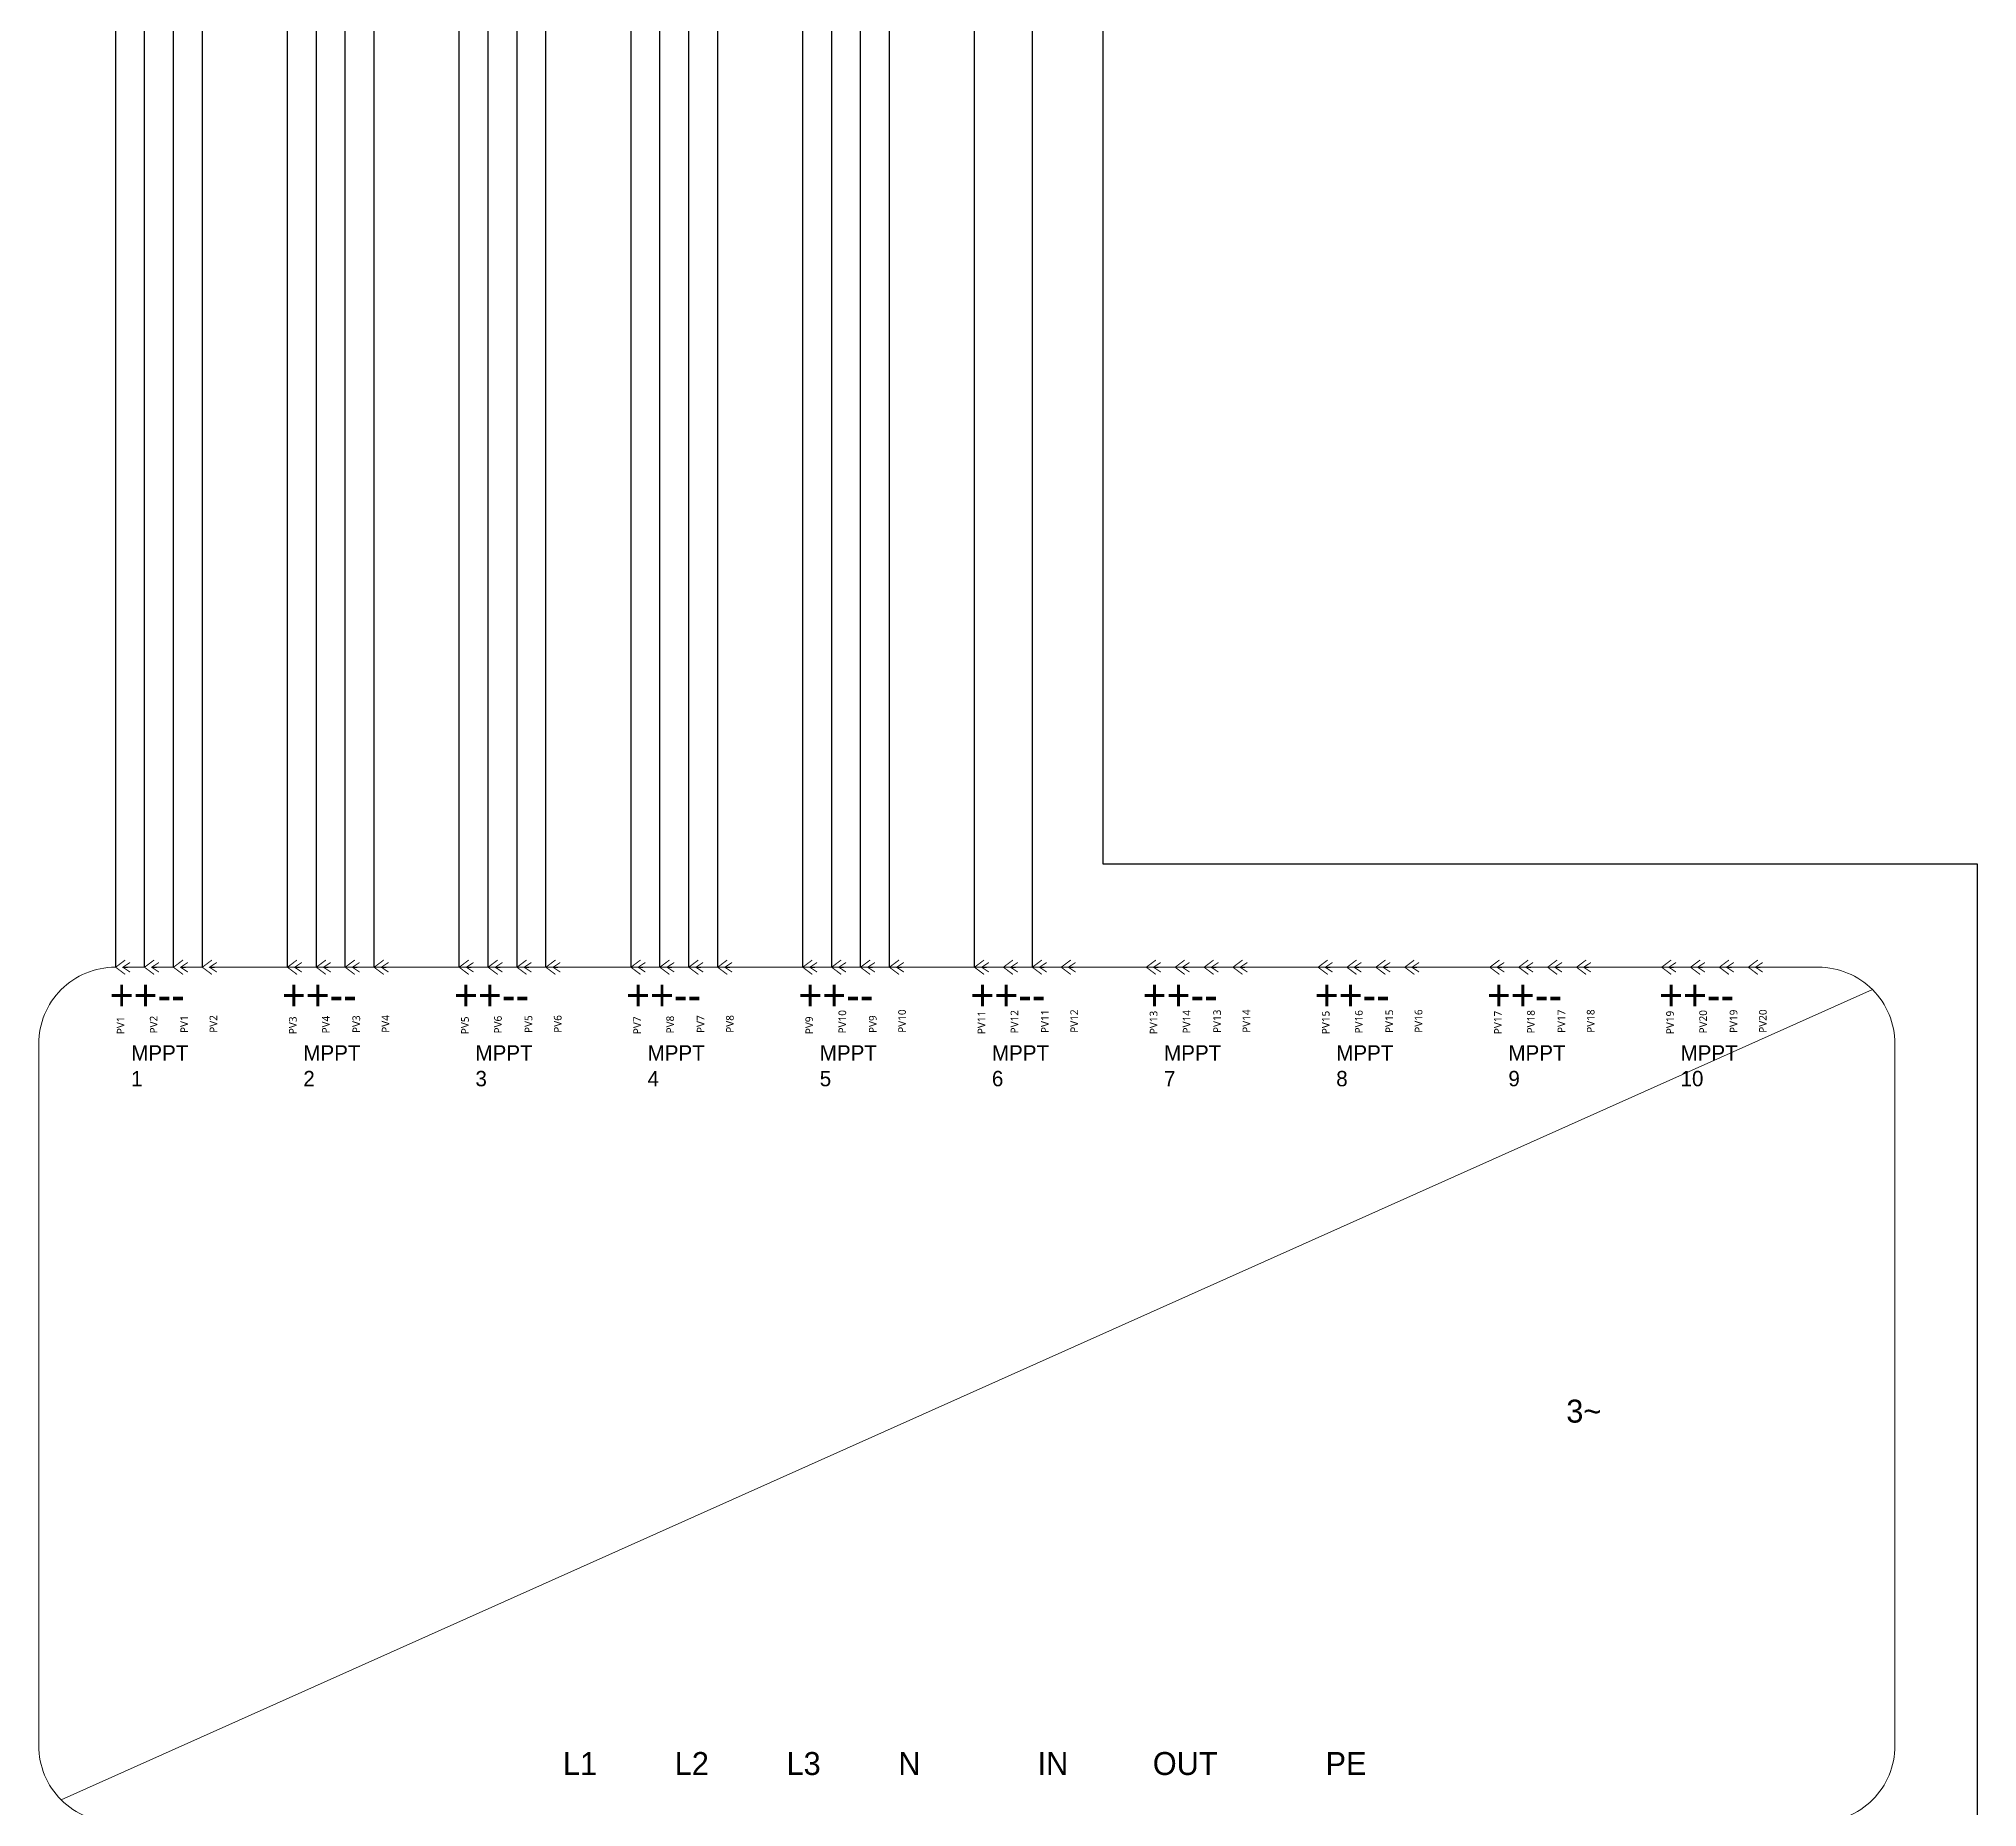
# Model space of a CAD drawing. Extents: x -58 to 1235, y -506 to 1148.
# Drawn here: x 392.1 to 792.5, y 417.2 to 782.5 of the extents above; entities that cross this region are included whole.
import ezdxf
from ezdxf.enums import TextEntityAlignment as Align

# ---------------------------------------------------------------- set-up
doc = ezdxf.new("R2010")
doc.units = 0
doc.header["$MEASUREMENT"] = 0
for name, color, linetype in [('RED_12AWG', 1, 'Continuous'), ('SYMS', 7, 'Continuous'), ('WHT_12AWG', 7, 'Continuous')]:
    doc.layers.add(name, color=color, linetype=linetype)
doc.styles.add('WD', font='romans.shx')

# ---------------------------------------------------------------- blocks, each defined once
blk = doc.blocks.new('HC01PJ_1-')
blk.add_line((0.031, 0), (0.094, 0))
for points in [[(0.062, -0.094, 0.0125, 0.0125, 0), (-0.063, 0, 0.0125, 0.0125, 0), (0.062, 0.094, 0, 0, 0)], [(0.125, 0.062, 0.0125, 0.0125, 0), (0.031, 0, 0.0125, 0.0125, 0), (0.125, -0.063, 0, 0, 0)]]:
    blk.add_lwpolyline(points, format="xyseb")
at = {"style": 'WD', "width": 0.85}
for tag, p in [('INST', (-0.012, 0.467)), ('LOC', (-0.012, 0.295)), ('TAG1', (-0.01, 0.125)), ('DESC1', (-0.01, -0.344)), ('DESC2', (-0.01, -0.516)), ('DESC3', (-0.01, -0.687))]:
    blk.add_attdef(tag, text='', height=0.125, dxfattribs=at).set_placement(p, align=Align.CENTER)
at = {"style": 'WD', "flags": 9}
blk.add_attdef('WDTYPE', text='', height=0.01, dxfattribs=at).set_placement((-0.221, 0.075), align=Align.RIGHT)
at = {"style": 'WD'}
for tag, p, flags in [('X4TERMDESC01', (-0.094, 0.031), 1), ('X1TERMDESC02', (0.125, 0.031), 1), ('FAMILY', (0.206, 0.131), 9)]:
    blk.add_attdef(tag, p, '', height=0.01, dxfattribs=dict(at, flags=flags))
at = {"color": 7, "style": 'WD', "flags": 1}
for tag, p in [('X4TERM01', (-0.063, 0)), ('X1TERM02', (0.094, 0))]:
    blk.add_attdef(tag, p, '', height=0.0125, dxfattribs=at)
at = {"style": 'WD'}
for tag, p in [('X2LINK', (0, 0.094)), ('X8LINK', (0, -0.094))]:
    blk.add_attdef(tag, p, '', height=0.01, dxfattribs=at)
at = {"linetype": 'Continuous', "style": 'WD', "flags": 9}
for tag, p in [('ASSYCODE', (0.219, 0.062)), ('MFG', (0.228, 0.089)), ('CAT', (0.23, 0.108))]:
    blk.add_attdef(tag, text='', height=0.01, dxfattribs=at).set_placement(p, align=Align.CENTER)
at = {"linetype": 'Continuous', "style": 'WD', "flags": 8}
blk.add_attdef('TERM01', text='', height=0.125, dxfattribs=at).set_placement((-0.104, -0.031), align=Align.TOP_RIGHT)
blk.add_attdef('TERM02', text='', height=0.125, dxfattribs=at).set_placement((0.146, -0.031), align=Align.TOP_LEFT)

msp = doc.modelspace()

# ---------------------------------------------------------------- linework, layer by layer
at = {"color": 5, "lineweight": 9}
msp.add_line((770.91, 586.12), (396.78, 418.76), dxfattribs=at)
for points in [[(504, 414.14), (407.95, 414.14, -0.414214), (392.15, 429.94), (392.15, 574.94, -0.414214), (407.95, 590.75), (408.04, 590.75)], [(428.41, 590.75), (759.73, 590.75, -0.414214), (775.54, 574.94), (775.54, 429.94, -0.414214), (759.73, 414.14), (631.12, 414.14)]]:
    msp.add_lwpolyline(points, format="xyb", dxfattribs=at)
for points in [[(410.5, 590.75), (414, 590.75)], [(416.47, 590.75), (419.97, 590.75)], [(422.44, 590.75), (425.94, 590.75)]]:
    msp.add_lwpolyline(points, dxfattribs=at)
at = {"layer": 'RED_12AWG'}
for p, q in [((408.04, 590.75), (408.04, 831.36)), ((414, 590.75), (414, 831.36)), ((419.97, 590.75), (419.97, 831.36)), ((425.94, 590.75), (425.94, 831.36)), ((443.52, 590.75), (443.52, 831.36)), ((449.49, 590.75), (449.49, 831.36)), ((455.45, 590.75), (455.45, 831.36)), ((461.42, 590.75), (461.42, 831.36)), ((479, 590.75), (479, 831.36)), ((484.97, 590.75), (484.97, 831.36)), ((490.93, 590.75), (490.93, 831.36)), ((496.9, 590.75), (496.9, 831.36)), ((514.48, 590.75), (514.48, 831.36)), ((520.45, 590.75), (520.45, 831.36)), ((526.41, 590.75), (526.41, 831.36)), ((532.38, 590.75), (532.38, 831.36)), ((549.96, 590.75), (549.96, 831.36)), ((555.93, 590.75), (555.93, 831.3)), ((561.9, 590.75), (561.9, 831.36)), ((567.86, 590.75), (567.86, 831.3)), ((585.44, 590.75), (585.44, 831.3)), ((597.38, 590.75), (597.38, 831.3))]:
    msp.add_line(p, q, dxfattribs=at)
at = {"layer": 'WHT_12AWG'}
for p, q in [((611.92, 1072.81), (611.92, 612.14)), ((611.92, 612.14), (782.31, 612.14)), ((782.31, 612.14), (792.54, 612.14)), ((792.54, 612.14), (792.54, 394.6))]:
    msp.add_line(p, q, dxfattribs=at)

# ---------------------------------------------------------------- block references
at = {"layer": 'SYMS', "color": 5, "lineweight": 9, "xscale": 15.80414927030301, "yscale": 15.80414927030301, "zscale": 15.80414927030301}
for p in [(409.02, 590.75), (414.99, 590.75), (420.96, 590.75), (426.93, 590.75), (444.5, 590.75), (450.47, 590.75), (456.44, 590.75), (462.41, 590.75), (479.98, 590.75), (485.95, 590.75), (491.92, 590.75), (497.89, 590.75), (515.46, 590.75), (521.43, 590.75), (527.4, 590.75), (533.37, 590.75), (550.94, 590.75), (556.91, 590.75), (562.88, 590.75), (568.85, 590.75), (586.42, 590.75), (592.39, 590.75), (598.36, 590.75), (604.33, 590.75), (621.91, 590.75), (627.87, 590.75), (633.84, 590.75), (639.81, 590.75), (657.39, 590.75), (663.35, 590.75), (669.32, 590.75), (675.29, 590.75), (692.87, 590.75), (698.83, 590.75), (704.8, 590.75), (710.77, 590.75), (728.35, 590.75), (734.32, 590.75), (740.28, 590.75), (746.25, 590.75)]:
    msp.add_blockref('HC01PJ_1-', p, dxfattribs=at)

# ---------------------------------------------------------------- texts
at = {"color": 5, "lineweight": 9, "attachment_point": 1}
for s, width, insert, char_height in [('++--', 0.946, (406.8, 588.17), 6.322), ('++--', 0.946, (442.36, 588.17), 6.322), ('++--', 0.946, (477.92, 588.17), 6.322), ('++--', 0.946, (513.47, 588.17), 6.322), ('++--', 0.946, (549.03, 588.17), 6.322), ('++--', 0.946, (584.59, 588.17), 6.322), ('++--', 0.946, (620.15, 588.17), 6.322), ('++--', 0.946, (655.71, 588.17), 6.322), ('++--', 0.946, (691.27, 588.17), 6.322), ('++--', 0.946, (726.83, 588.17), 6.322), ('MPPT 1', 1.3586, (411.23, 574.64), 3.18), ('MPPT 2', 1.3586, (446.79, 574.64), 3.18), ('MPPT 3', 1.3586, (482.34, 574.64), 3.18), ('MPPT 4', 1.3586, (517.9, 574.64), 3.18), ('MPPT 5', 1.3586, (553.46, 574.64), 3.18), ('MPPT 6', 1.3586, (589.02, 574.64), 3.18), ('MPPT 7', 1.3586, (624.58, 574.64), 3.18), ('MPPT 8', 1.3586, (660.14, 574.64), 3.18), ('MPPT 9', 1.3586, (695.7, 574.64), 3.18), ('MPPT 10', 1.3586, (731.26, 574.64), 3.18), ('3~', 4.2552, (707.66, 501.43), 4.741), ('L1', 4.2552, (500.41, 428.64), 4.741), ('L2', 4.2552, (523.51, 428.64), 4.741), ('L3', 4.2552, (546.6, 428.64), 4.741), ('N', 4.2552, (569.69, 428.64), 4.74), ('IN', 4.2552, (598.45, 428.64), 4.741), ('OUT', 4.2552, (622.25, 428.64), 4.741), ('PE', 4.2552, (657.93, 428.64), 4.741)]:
    msp.add_mtext_dynamic_manual_height_columns(s, width=width, gutter_width=0.325, heights=[0], dxfattribs=dict(at, insert=insert, char_height=char_height))
at = {"color": 5, "lineweight": 9, "char_height": 1.5804, "attachment_point": 1, "rotation": 90}
for s, insert in [('{\\fYu Gothic Medium|b0|i0|c0|p34;PV2}', (415.09, 577.07)), ('{\\fYu Gothic Medium|b0|i0|c0|p34;PV2}', (427.43, 577.21)), ('{\\fYu Gothic Medium|b0|i0|c0|p34;PV4}', (450.65, 577.07)), ('{\\fYu Gothic Medium|b0|i0|c0|p34;PV3}', (456.94, 577.16)), ('{\\fYu Gothic Medium|b0|i0|c0|p34;PV4}', (462.99, 577.21)), ('{\\fYu Gothic Medium|b0|i0|c0|p34;PV6}', (486.21, 577.07)), ('{\\fYu Gothic Medium|b0|i0|c0|p34;PV5}', (492.5, 577.16)), ('{\\fYu Gothic Medium|b0|i0|c0|p34;PV6}', (498.55, 577.21)), ('{\\fYu Gothic Medium|b0|i0|c0|p34;PV8}', (521.77, 577.07)), ('{\\fYu Gothic Medium|b0|i0|c0|p34;PV7}', (528.06, 577.16)), ('{\\fYu Gothic Medium|b0|i0|c0|p34;PV8}', (534.11, 577.21)), ('{\\fYu Gothic Medium|b0|i0|c0|p34;PV10}', (557.33, 577.07)), ('{\\fYu Gothic Medium|b0|i0|c0|p34;PV9}', (563.62, 577.16)), ('{\\fYu Gothic Medium|b0|i0|c0|p34;PV10}', (569.67, 577.21)), ('{\\fYu Gothic Medium|b0|i0|c0|p34;PV11}', (586.06, 576.92)), ('{\\fYu Gothic Medium|b0|i0|c0|p34;PV12}', (592.89, 577.07)), ('{\\fYu Gothic Medium|b0|i0|c0|p34;PV11}', (599.18, 577.16)), ('{\\fYu Gothic Medium|b0|i0|c0|p34;PV12}', (605.23, 577.21)), ('{\\fYu Gothic Medium|b0|i0|c0|p34;PV13}', (621.62, 576.92)), ('{\\fYu Gothic Medium|b0|i0|c0|p34;PV14}', (628.45, 577.07)), ('{\\fYu Gothic Medium|b0|i0|c0|p34;PV13}', (634.74, 577.16)), ('{\\fYu Gothic Medium|b0|i0|c0|p34;PV14}', (640.79, 577.21)), ('{\\fYu Gothic Medium|b0|i0|c0|p34;PV15}', (657.18, 576.92)), ('{\\fYu Gothic Medium|b0|i0|c0|p34;PV16}', (664.01, 577.07)), ('{\\fYu Gothic Medium|b0|i0|c0|p34;PV15}', (670.3, 577.16)), ('{\\fYu Gothic Medium|b0|i0|c0|p34;PV16}', (676.35, 577.21)), ('{\\fYu Gothic Medium|b0|i0|c0|p34;PV17}', (692.74, 576.92)), ('{\\fYu Gothic Medium|b0|i0|c0|p34;PV18}', (699.57, 577.07)), ('{\\fYu Gothic Medium|b0|i0|c0|p34;PV17}', (705.86, 577.16)), ('{\\fYu Gothic Medium|b0|i0|c0|p34;PV18}', (711.91, 577.21)), ('{\\fYu Gothic Medium|b0|i0|c0|p34;PV19}', (728.3, 576.92)), ('{\\fYu Gothic Medium|b0|i0|c0|p34;PV20}', (735.13, 577.07)), ('{\\fYu Gothic Medium|b0|i0|c0|p34;PV19}', (741.42, 577.16)), ('{\\fYu Gothic Medium|b0|i0|c0|p34;PV20}', (747.47, 577.21)), ('{\\fYu Gothic Medium|b0|i0|c0|p34;PV1}', (408.27, 576.92)), ('{\\fYu Gothic Medium|b0|i0|c0|p34;PV1}', (421.39, 577.16)), ('{\\fYu Gothic Medium|b0|i0|c0|p34;PV3}', (443.83, 576.92)), ('{\\fYu Gothic Medium|b0|i0|c0|p34;PV5}', (479.39, 576.92)), ('{\\fYu Gothic Medium|b0|i0|c0|p34;PV7}', (514.95, 576.92)), ('{\\fYu Gothic Medium|b0|i0|c0|p34;PV9}', (550.5, 576.92))]:
    msp.add_mtext_dynamic_manual_height_columns(s, width=0.3802, gutter_width=0.325, heights=[0], dxfattribs=dict(at, insert=insert))

doc.saveas('drawing.dxf')
